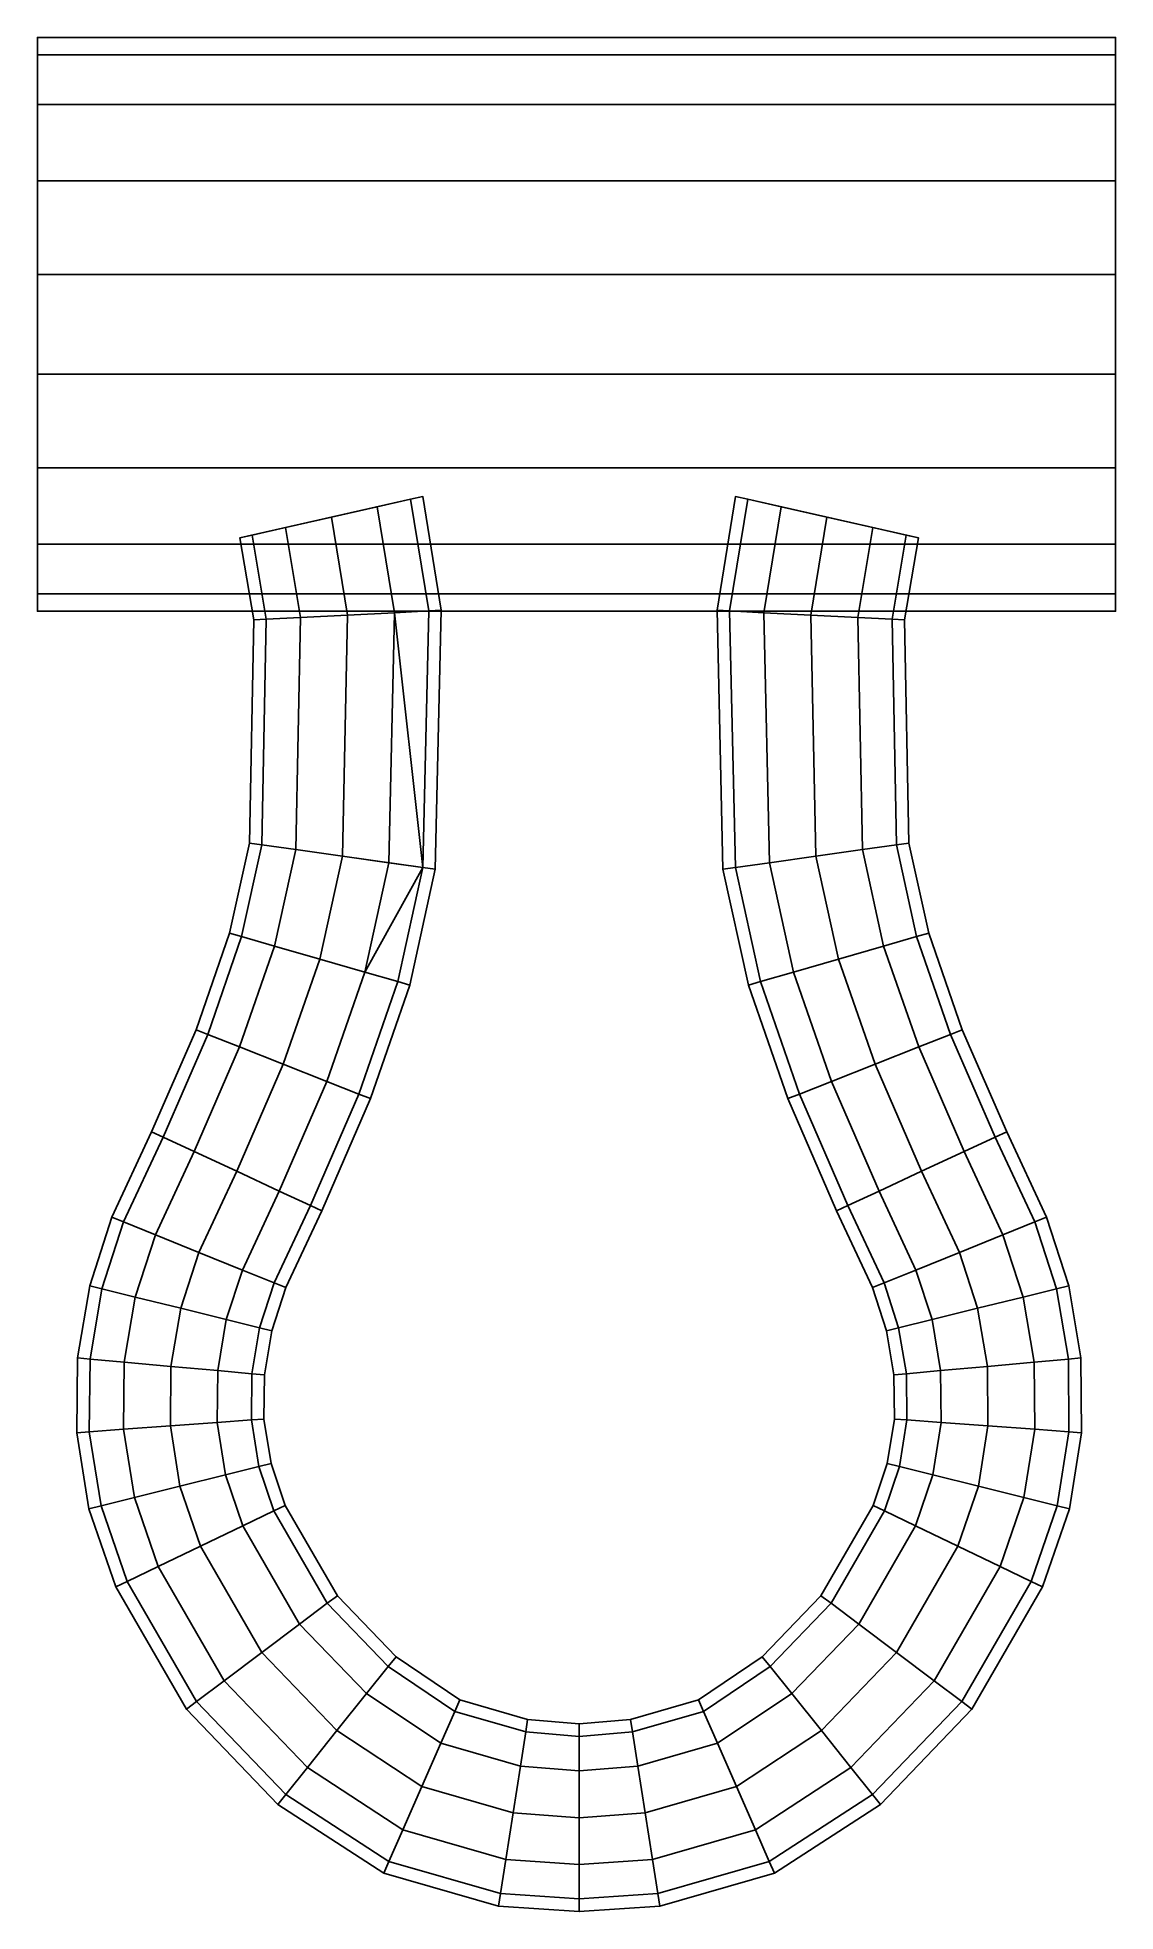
# Model space of a CAD drawing. Extents: x -11 to 12, y -40 to 0.
import ezdxf

# ---------------------------------------------------------------- set-up
doc = ezdxf.new("R2010")
doc.units = 0
doc.layers.add('CORDA', color=44, linetype='CONTINUOUS')
doc.layers.add('METAL', color=142, linetype='CONTINUOUS')

msp = doc.modelspace()

# ---------------------------------------------------------------- meshes
at = {"layer": 'CORDA'}
mesh = msp.add_polyface(dxfattribs=at)
corners = [(-6.683, -10.672, 0.158), (-6.422, -10.613, -1.342), (-6.12, -12.409, -1.342), (-6.388, -12.423, 0.158), (-5.708, -10.452, -2.074), (-5.388, -12.372, -2.074), (-4.732, -10.232, -2.342), (-4.388, -12.321, -2.342), (-3.757, -10.012, -2.074), (-3.387, -12.27, -2.074), (-3.043, -9.851, -1.342), (-2.655, -12.232, -1.342), (-2.781, -9.792, 0.158), (-2.387, -12.219, 0.158), (-3.043, -9.851, 1.658), (-2.655, -12.232, 1.658), (-3.757, -10.012, 2.39), (-3.387, -12.27, 2.39), (-4.732, -10.232, 2.658), (-4.388, -12.321, 2.658), (-5.708, -10.452, 2.39), (-5.388, -12.372, 2.39), (-6.422, -10.613, 1.658), (-6.12, -12.409, 1.658), (-6.214, -17.223, -1.342), (-6.479, -17.185, 0.158), (-5.488, -17.325, -2.074), (-4.497, -17.464, -2.342), (-3.506, -17.604, -2.074), (-2.78, -17.706, -1.342), (-2.515, -17.743, 0.158), (-2.78, -17.706, 1.658), (-4.497, -17.464, 2.658), (-4.981, -19.659, 2.658), (-4.019, -19.936, 2.39), (-3.316, -20.139, 1.658), (-5.488, -17.325, 2.39), (-6.214, -17.223, 1.658), (-6.646, -19.179, -1.342), (-6.903, -19.105, 0.158), (-5.942, -19.382, -2.074), (-4.981, -19.659, -2.342), (-4.019, -19.936, -2.074), (-3.316, -20.139, -1.342), (-3.058, -20.213, 0.158), (-5.942, -19.382, 2.39), (-6.646, -19.179, 1.658), (-7.37, -21.265, -1.342), (-7.619, -21.166, 0.158), (-6.689, -21.534, -2.074), (-5.758, -21.901, -2.342), (-4.828, -22.269, -2.074), (-5.758, -21.901, 2.658), (-4.828, -22.269, 2.39), (-6.689, -21.534, 2.39), (-7.37, -21.265, 1.658), (-6.683, -10.672, 0.158), (-6.422, -10.613, 1.658), (-5.708, -10.452, 2.39), (-4.732, -10.232, 2.658), (-3.757, -10.012, 2.39), (-3.043, -9.851, 1.658), (-2.781, -9.792, 0.158), (-3.043, -9.851, -1.342), (-3.757, -10.012, -2.074), (-4.732, -10.232, -2.342), (-5.708, -10.452, -2.074), (-6.422, -10.613, -1.342)]
mesh.append_faces([[corners[k] for k in face] for face in [(0, 1, 2, 3), (1, 4, 5, 2), (4, 6, 7, 5), (6, 8, 9, 7), (8, 10, 11, 9), (10, 12, 13, 11), (12, 14, 15, 13), (14, 16, 17, 15), (16, 18, 19, 17), (18, 20, 21, 19), (20, 22, 23, 21), (22, 0, 3, 23), (3, 2, 24, 25), (2, 5, 26, 24), (5, 7, 27, 26), (7, 9, 28, 27), (9, 11, 29, 28), (11, 13, 30, 29), (13, 15, 31, 30), (17, 19, 32, 31), (32, 33, 34, 31), (34, 35, 31, 31), (17, 31, 15, 15), (19, 21, 36, 32), (21, 23, 37, 36), (23, 3, 25, 37), (25, 24, 38, 39), (24, 26, 40, 38), (26, 27, 41, 40), (27, 28, 42, 41), (28, 29, 43, 42), (29, 30, 44, 43), (30, 31, 35, 44), (32, 36, 45, 33), (36, 37, 46, 45), (37, 25, 39, 46), (39, 38, 47, 48), (38, 40, 49, 47), (40, 41, 50, 49), (41, 42, 51, 50), (34, 33, 52, 53), (33, 45, 54, 52), (45, 46, 55, 54), (46, 39, 48, 55), (56, 57, 58, 59), (56, 59, 60, 61), (56, 61, 62, 63), (56, 63, 64, 65), (56, 65, 66, 67)]])
mesh = msp.add_polyface(dxfattribs=at)
corners = [(7.789, -10.672, 0.158), (7.493, -12.423, 0.158), (7.225, -12.409, -1.342), (7.527, -10.613, -1.342), (6.493, -12.372, -2.074), (6.813, -10.452, -2.074), (5.493, -12.321, -2.342), (5.838, -10.232, -2.342), (4.493, -12.27, -2.074), (4.862, -10.012, -2.074), (3.761, -12.232, -1.342), (4.148, -9.851, -1.342), (3.493, -12.219, 0.158), (3.887, -9.792, 0.158), (3.761, -12.232, 1.658), (4.148, -9.851, 1.658), (4.493, -12.27, 2.39), (4.862, -10.012, 2.39), (5.493, -12.321, 2.658), (5.838, -10.232, 2.658), (6.493, -12.372, 2.39), (6.813, -10.452, 2.39), (7.225, -12.409, 1.658), (7.527, -10.613, 1.658), (7.585, -17.185, 0.158), (7.319, -17.223, -1.342), (6.594, -17.325, -2.074), (5.603, -17.464, -2.342), (4.611, -17.604, -2.074), (3.886, -17.706, -1.342), (3.62, -17.743, 0.158), (3.886, -17.706, 1.658), (4.611, -17.604, 2.39), (5.603, -17.464, 2.658), (6.594, -17.325, 2.39), (7.319, -17.223, 1.658), (8.009, -19.105, 0.158), (7.751, -19.179, -1.342), (7.047, -19.382, -2.074), (6.086, -19.659, -2.342), (5.125, -19.936, -2.074), (4.421, -20.139, -1.342), (4.164, -20.213, 0.158), (4.421, -20.139, 1.658), (5.125, -19.936, 2.39), (6.086, -19.659, 2.658), (7.047, -19.382, 2.39), (7.751, -19.179, 1.658), (8.724, -21.166, 0.158), (8.475, -21.265, -1.342), (7.794, -21.534, -2.074), (6.864, -21.901, -2.342), (5.934, -22.269, -2.074), (5.253, -22.538, 1.658), (5.934, -22.269, 2.39), (6.864, -21.901, 2.658), (7.794, -21.534, 2.39), (8.475, -21.265, 1.658), (6.813, -10.452, 2.39), (7.527, -10.613, 1.658), (7.789, -10.672, 0.158), (5.838, -10.232, 2.658), (4.862, -10.012, 2.39), (4.148, -9.851, 1.658), (3.887, -9.792, 0.158), (4.148, -9.851, -1.342), (4.862, -10.012, -2.074), (5.838, -10.232, -2.342), (6.813, -10.452, -2.074), (7.527, -10.613, -1.342)]
mesh.append_faces([[corners[k] for k in face] for face in [(0, 1, 2, 3), (3, 2, 4, 5), (5, 4, 6, 7), (7, 6, 8, 9), (9, 8, 10, 11), (11, 10, 12, 13), (13, 12, 14, 15), (15, 14, 16, 17), (17, 16, 18, 19), (19, 18, 20, 21), (21, 20, 22, 23), (23, 22, 1, 0), (1, 24, 25, 2), (2, 25, 26, 4), (4, 26, 27, 6), (6, 27, 28, 8), (8, 28, 29, 10), (10, 29, 30, 12), (12, 30, 31, 14), (14, 31, 32, 16), (16, 32, 33, 18), (18, 33, 34, 20), (20, 34, 35, 22), (22, 35, 24, 1), (24, 36, 37, 25), (25, 37, 38, 26), (26, 38, 39, 27), (27, 39, 40, 28), (28, 40, 41, 29), (29, 41, 42, 30), (30, 42, 43, 31), (31, 43, 44, 32), (32, 44, 45, 33), (33, 45, 46, 34), (34, 46, 47, 35), (35, 47, 36, 24), (36, 48, 49, 37), (37, 49, 50, 38), (38, 50, 51, 39), (39, 51, 52, 40), (43, 53, 54, 44), (44, 54, 55, 45), (45, 55, 56, 46), (46, 56, 57, 47), (47, 57, 48, 36), (58, 59, 60, 61), (62, 61, 60, 63), (64, 63, 60, 65), (66, 65, 60, 67), (68, 67, 60, 69)]])
mesh = msp.add_polyface(dxfattribs=at)
corners = [(-4.019, -19.936, -2.074), (-3.316, -20.139, -1.342), (-4.147, -22.538, -1.342), (-4.828, -22.269, -2.074), (-3.058, -20.213, 0.158), (-3.898, -22.636, 0.158), (-3.316, -20.139, 1.658), (-4.147, -22.538, 1.658), (-4.019, -19.936, 2.39), (-4.828, -22.269, 2.39), (-7.619, -21.166, 0.158), (-7.37, -21.265, -1.342), (-8.322, -23.458, -1.342), (-8.565, -23.345, 0.158), (-6.689, -21.534, -2.074), (-7.658, -23.766, -2.074), (-5.758, -21.901, -2.342), (-6.751, -24.186, -2.342), (-5.843, -24.607, -2.074), (-5.179, -24.915, -1.342), (-4.936, -25.028, 0.158), (-5.179, -24.915, 1.658), (-5.843, -24.607, 2.39), (-5.758, -21.901, 2.658), (-6.751, -24.186, 2.658), (-6.689, -21.534, 2.39), (-7.658, -23.766, 2.39), (-7.37, -21.265, 1.658), (-8.322, -23.458, 1.658), (-9.163, -25.267, -1.342), (-9.412, -25.166, 0.158), (-8.484, -25.542, -2.074), (-7.557, -25.917, -2.342), (-6.629, -26.292, -2.074), (-5.95, -26.567, -1.342), (-5.702, -26.667, 0.158), (-5.95, -26.567, 1.658), (-6.629, -26.292, 2.39), (-7.557, -25.917, 2.658), (-8.484, -25.542, 2.39), (-9.163, -25.267, 1.658), (-9.627, -26.693, -1.342), (-9.887, -26.628, 0.158), (-8.916, -26.868, -2.074), (-7.945, -27.108, -2.342), (-6.973, -27.348, -2.074), (-6.262, -27.524, -1.342), (-6.002, -27.588, 0.158), (-6.262, -27.524, 1.658), (-6.973, -27.348, 2.39), (-7.945, -27.108, 2.658), (-8.916, -26.868, 2.39), (-9.627, -26.693, 1.658), (-9.88, -28.192, -1.342), (-10.147, -28.168, 0.158), (-9.15, -28.258, -2.074), (-8.154, -28.348, -2.342), (-7.157, -28.437, -2.074), (-6.427, -28.503, -1.342), (-8.154, -28.348, 2.658), (-7.157, -28.437, 2.39), (-9.15, -28.258, 2.39), (-9.88, -28.192, 1.658)]
mesh.append_faces([[corners[k] for k in face] for face in [(0, 1, 2, 3), (1, 4, 5, 2), (4, 6, 7, 5), (6, 8, 9, 7), (10, 11, 12, 13), (11, 14, 15, 12), (14, 16, 17, 15), (16, 3, 18, 17), (3, 2, 19, 18), (2, 5, 20, 19), (5, 7, 21, 20), (7, 9, 22, 21), (9, 23, 24, 22), (23, 25, 26, 24), (25, 27, 28, 26), (27, 10, 13, 28), (13, 12, 29, 30), (12, 15, 31, 29), (15, 17, 32, 31), (17, 18, 33, 32), (18, 19, 34, 33), (19, 20, 35, 34), (20, 21, 36, 35), (21, 22, 37, 36), (22, 24, 38, 37), (24, 26, 39, 38), (26, 28, 40, 39), (28, 13, 30, 40), (30, 29, 41, 42), (29, 31, 43, 41), (31, 32, 44, 43), (32, 33, 45, 44), (33, 34, 46, 45), (34, 35, 47, 46), (35, 36, 48, 47), (36, 37, 49, 48), (37, 38, 50, 49), (38, 39, 51, 50), (39, 40, 52, 51), (40, 30, 42, 52), (42, 41, 53, 54), (41, 43, 55, 53), (43, 44, 56, 55), (44, 45, 57, 56), (45, 46, 58, 57), (49, 50, 59, 60), (50, 51, 61, 59), (51, 52, 62, 61), (52, 42, 54, 62)]])
mesh = msp.add_polyface(dxfattribs=at)
corners = [(5.125, -19.936, -2.074), (5.934, -22.269, -2.074), (5.253, -22.538, -1.342), (4.421, -20.139, -1.342), (5.003, -22.636, 0.158), (4.164, -20.213, 0.158), (5.253, -22.538, 1.658), (4.421, -20.139, 1.658), (8.724, -21.166, 0.158), (9.671, -23.345, 0.158), (9.427, -23.458, -1.342), (8.475, -21.265, -1.342), (8.763, -23.766, -2.074), (7.794, -21.534, -2.074), (7.856, -24.186, -2.342), (6.864, -21.901, -2.342), (6.949, -24.607, -2.074), (6.285, -24.915, -1.342), (6.042, -25.028, 0.158), (6.285, -24.915, 1.658), (6.949, -24.607, 2.39), (5.934, -22.269, 2.39), (7.856, -24.186, 2.658), (6.864, -21.901, 2.658), (8.763, -23.766, 2.39), (7.794, -21.534, 2.39), (9.427, -23.458, 1.658), (8.475, -21.265, 1.658), (10.517, -25.166, 0.158), (10.269, -25.267, -1.342), (9.59, -25.542, -2.074), (8.662, -25.917, -2.342), (7.735, -26.292, -2.074), (7.056, -26.567, -1.342), (6.807, -26.667, 0.158), (7.056, -26.567, 1.658), (7.735, -26.292, 2.39), (8.662, -25.917, 2.658), (9.59, -25.542, 2.39), (10.269, -25.267, 1.658), (10.993, -26.628, 0.158), (10.733, -26.693, -1.342), (10.021, -26.868, -2.074), (9.05, -27.108, -2.342), (8.079, -27.348, -2.074), (7.367, -27.524, -1.342), (7.107, -27.588, 0.158), (7.367, -27.524, 1.658), (8.079, -27.348, 2.39), (9.05, -27.108, 2.658), (10.021, -26.868, 2.39), (10.733, -26.693, 1.658), (11.253, -28.168, 0.158), (10.986, -28.192, -1.342), (10.256, -28.258, -2.074), (9.259, -28.348, -2.342), (8.262, -28.437, -2.074), (7.533, -28.503, -1.342), (7.533, -28.503, 1.658), (8.262, -28.437, 2.39), (9.259, -28.348, 2.658), (10.256, -28.258, 2.39), (10.986, -28.192, 1.658)]
mesh.append_faces([[corners[k] for k in face] for face in [(0, 1, 2, 3), (3, 2, 4, 5), (5, 4, 6, 7), (8, 9, 10, 11), (11, 10, 12, 13), (13, 12, 14, 15), (15, 14, 16, 1), (1, 16, 17, 2), (2, 17, 18, 4), (4, 18, 19, 6), (6, 19, 20, 21), (21, 20, 22, 23), (23, 22, 24, 25), (25, 24, 26, 27), (27, 26, 9, 8), (9, 28, 29, 10), (10, 29, 30, 12), (12, 30, 31, 14), (14, 31, 32, 16), (16, 32, 33, 17), (17, 33, 34, 18), (18, 34, 35, 19), (19, 35, 36, 20), (20, 36, 37, 22), (22, 37, 38, 24), (24, 38, 39, 26), (26, 39, 28, 9), (28, 40, 41, 29), (29, 41, 42, 30), (30, 42, 43, 31), (31, 43, 44, 32), (32, 44, 45, 33), (33, 45, 46, 34), (34, 46, 47, 35), (35, 47, 48, 36), (36, 48, 49, 37), (37, 49, 50, 38), (38, 50, 51, 39), (39, 51, 40, 28), (40, 52, 53, 41), (41, 53, 54, 42), (42, 54, 55, 43), (43, 55, 56, 44), (44, 56, 57, 45), (47, 58, 59, 48), (48, 59, 60, 49), (49, 60, 61, 50), (50, 61, 62, 51), (51, 62, 52, 40)]])
mesh = msp.add_polyface(dxfattribs=at)
corners = [(-6.262, -27.524, -1.342), (-6.002, -27.588, 0.158), (-6.16, -28.527, 0.158), (-6.427, -28.503, -1.342), (-6.262, -27.524, 1.658), (-6.427, -28.503, 1.658), (-6.973, -27.348, 2.39), (-7.157, -28.437, 2.39), (-10.147, -28.168, 0.158), (-9.88, -28.192, -1.342), (-9.895, -29.744, -1.342), (-10.162, -29.763, 0.158), (-9.15, -28.258, -2.074), (-9.164, -29.69, -2.074), (-8.154, -28.348, -2.342), (-8.166, -29.618, -2.342), (-7.157, -28.437, -2.074), (-7.167, -29.545, -2.074), (-6.437, -29.491, -1.342), (-6.169, -29.472, 0.158), (-6.437, -29.491, 1.658), (-7.167, -29.545, 2.39), (-8.154, -28.348, 2.658), (-8.166, -29.618, 2.658), (-9.15, -28.258, 2.39), (-9.164, -29.69, 2.39), (-9.88, -28.192, 1.658), (-9.895, -29.744, 1.658), (-9.644, -31.319, -1.342), (-9.905, -31.383, 0.158), (-8.933, -31.143, -2.074), (-7.962, -30.902, -2.342), (-6.99, -30.661, -2.074), (-6.279, -30.485, -1.342), (-6.018, -30.421, 0.158), (-6.279, -30.485, 1.658), (-6.99, -30.661, 2.39), (-7.962, -30.902, 2.658), (-8.933, -31.143, 2.39), (-9.644, -31.319, 1.658), (-9.088, -32.936, -1.342), (-9.331, -33.053, 0.158), (-8.427, -32.618, -2.074), (-7.523, -32.184, -2.342), (-6.619, -31.749, -2.074), (-5.957, -31.431, -1.342), (-5.715, -31.315, 0.158), (-5.957, -31.431, 1.658), (-6.619, -31.749, 2.39), (-7.523, -32.184, 2.658), (-8.427, -32.618, 2.39), (-9.088, -32.936, 1.658), (-6.214, -34.449, -2.342), (-7.02, -35.054, -2.074), (-5.409, -33.844, -2.074), (-4.82, -33.401, -1.342), (-4.604, -33.239, 0.158), (-4.82, -33.401, 1.658), (-5.409, -33.844, 2.39), (-6.214, -34.449, 2.658), (-7.02, -35.054, 2.39), (-3.353, -34.541, 0.158), (-3.522, -34.752, -1.342), (-3.522, -34.752, 1.658)]
mesh.append_faces([[corners[k] for k in face] for face in [(0, 1, 2, 3), (1, 4, 5, 2), (4, 6, 7, 5), (8, 9, 10, 11), (9, 12, 13, 10), (12, 14, 15, 13), (14, 16, 17, 15), (16, 3, 18, 17), (3, 2, 19, 18), (2, 5, 20, 19), (5, 7, 21, 20), (7, 22, 23, 21), (22, 24, 25, 23), (24, 26, 27, 25), (26, 8, 11, 27), (11, 10, 28, 29), (10, 13, 30, 28), (13, 15, 31, 30), (15, 17, 32, 31), (17, 18, 33, 32), (18, 19, 34, 33), (19, 20, 35, 34), (20, 21, 36, 35), (21, 23, 37, 36), (23, 25, 38, 37), (25, 27, 39, 38), (27, 11, 29, 39), (29, 28, 40, 41), (28, 30, 42, 40), (30, 31, 43, 42), (31, 32, 44, 43), (32, 33, 45, 44), (33, 34, 46, 45), (34, 35, 47, 46), (35, 36, 48, 47), (36, 37, 49, 48), (37, 38, 50, 49), (38, 39, 51, 50), (39, 29, 41, 51), (52, 53, 42, 43), (54, 52, 43, 44), (55, 54, 44, 45), (56, 55, 45, 46), (57, 56, 46, 47), (58, 57, 47, 48), (59, 58, 48, 49), (60, 59, 49, 50), (61, 62, 55, 56), (63, 61, 56, 57)]])
mesh = msp.add_polyface(dxfattribs=at)
corners = [(7.367, -27.524, -1.342), (7.533, -28.503, -1.342), (7.266, -28.527, 0.158), (7.107, -27.588, 0.158), (7.533, -28.503, 1.658), (7.367, -27.524, 1.658), (11.253, -28.168, 0.158), (11.267, -29.763, 0.158), (11, -29.744, -1.342), (10.986, -28.192, -1.342), (10.269, -29.69, -2.074), (10.256, -28.258, -2.074), (9.271, -29.618, -2.342), (9.259, -28.348, -2.342), (8.273, -29.545, -2.074), (8.262, -28.437, -2.074), (7.542, -29.491, -1.342), (7.275, -29.472, 0.158), (7.542, -29.491, 1.658), (8.273, -29.545, 2.39), (8.262, -28.437, 2.39), (9.271, -29.618, 2.658), (9.259, -28.348, 2.658), (10.269, -29.69, 2.39), (10.256, -28.258, 2.39), (11, -29.744, 1.658), (10.986, -28.192, 1.658), (11.01, -31.383, 0.158), (10.75, -31.319, -1.342), (10.039, -31.143, -2.074), (9.067, -30.902, -2.342), (8.095, -30.661, -2.074), (7.384, -30.485, -1.342), (7.124, -30.421, 0.158), (7.384, -30.485, 1.658), (8.095, -30.661, 2.39), (9.067, -30.902, 2.658), (10.039, -31.143, 2.39), (10.75, -31.319, 1.658), (10.436, -33.053, 0.158), (10.194, -32.936, -1.342), (9.532, -32.618, -2.074), (8.628, -32.184, -2.342), (7.724, -31.749, -2.074), (7.063, -31.431, -1.342), (6.821, -31.315, 0.158), (7.063, -31.431, 1.658), (7.724, -31.749, 2.39), (8.628, -32.184, 2.658), (9.532, -32.618, 2.39), (10.194, -32.936, 1.658), (8.125, -35.054, -2.074), (8.715, -35.498, -1.342), (7.32, -34.449, -2.342), (6.515, -33.844, -2.074), (5.925, -33.401, -1.342), (5.709, -33.239, 0.158), (5.925, -33.401, 1.658), (6.515, -33.844, 2.39), (7.32, -34.449, 2.658), (8.125, -35.054, 2.39), (8.715, -35.498, 1.658), (4.459, -34.541, 0.158), (4.628, -34.752, -1.342), (4.628, -34.752, 1.658)]
mesh.append_faces([[corners[k] for k in face] for face in [(0, 1, 2, 3), (3, 2, 4, 5), (6, 7, 8, 9), (9, 8, 10, 11), (11, 10, 12, 13), (13, 12, 14, 15), (15, 14, 16, 1), (1, 16, 17, 2), (2, 17, 18, 4), (4, 18, 19, 20), (20, 19, 21, 22), (22, 21, 23, 24), (24, 23, 25, 26), (26, 25, 7, 6), (7, 27, 28, 8), (8, 28, 29, 10), (10, 29, 30, 12), (12, 30, 31, 14), (14, 31, 32, 16), (16, 32, 33, 17), (17, 33, 34, 18), (18, 34, 35, 19), (19, 35, 36, 21), (21, 36, 37, 23), (23, 37, 38, 25), (25, 38, 27, 7), (27, 39, 40, 28), (28, 40, 41, 29), (29, 41, 42, 30), (30, 42, 43, 31), (31, 43, 44, 32), (32, 44, 45, 33), (33, 45, 46, 34), (34, 46, 47, 35), (35, 47, 48, 36), (36, 48, 49, 37), (37, 49, 50, 38), (38, 50, 39, 27), (51, 41, 40, 52), (53, 42, 41, 51), (54, 43, 42, 53), (55, 44, 43, 54), (56, 45, 44, 55), (57, 46, 45, 56), (58, 47, 46, 57), (59, 48, 47, 58), (60, 49, 48, 59), (61, 50, 49, 60), (62, 56, 55, 63), (64, 57, 56, 62)]])
mesh = msp.add_polyface(dxfattribs=at)
corners = [(-7.609, -35.498, -1.342), (-7.825, -35.66, 0.158), (-9.331, -33.053, 0.158), (-9.088, -32.936, -1.342), (-7.02, -35.054, -2.074), (-8.427, -32.618, -2.074), (-7.609, -35.498, 1.658), (-7.02, -35.054, 2.39), (-8.427, -32.618, 2.39), (-9.088, -32.936, 1.658), (-5.706, -37.479, -1.342), (-5.875, -37.69, 0.158), (-5.244, -36.903, -2.074), (-4.614, -36.116, -2.342), (-6.214, -34.449, -2.342), (-3.984, -35.328, -2.074), (-5.409, -33.844, -2.074), (-3.522, -34.752, -1.342), (-4.82, -33.401, -1.342), (-3.984, -35.328, 2.39), (-3.522, -34.752, 1.658), (-4.82, -33.401, 1.658), (-5.409, -33.844, 2.39), (-4.614, -36.116, 2.658), (-6.214, -34.449, 2.658), (-5.244, -36.903, 2.39), (-5.706, -37.479, 1.658), (-3.503, -38.907, -1.342), (-3.611, -39.155, 0.158), (-3.206, -38.231, -2.074), (-2.801, -37.307, -2.342), (-2.396, -36.383, -2.074), (-2.1, -35.707, -1.342), (-1.991, -35.459, 0.158), (-3.353, -34.541, 0.158), (-2.1, -35.707, 1.658), (-2.396, -36.383, 2.39), (-2.801, -37.307, 2.658), (-3.206, -38.231, 2.39), (-3.503, -38.907, 1.658), (-1.126, -39.594, -1.342), (-1.168, -39.861, 0.158), (-1.012, -38.865, -2.074), (-0.857, -37.869, -2.342), (-0.701, -36.873, -2.074), (-0.587, -36.144, -1.342), (-0.546, -35.877, 0.158), (-0.587, -36.144, 1.658), (-0.701, -36.873, 2.39), (-0.857, -37.869, 2.658), (-1.012, -38.865, 2.39), (-1.126, -39.594, 1.658), (0.553, -39.708, -1.342), (0.553, -39.976, 0.158), (0.553, -38.976, -2.074), (0.553, -37.975, -2.342), (0.553, -36.975, -2.074), (0.553, -36.242, -1.342), (0.553, -35.974, 0.158), (0.553, -36.975, 2.39), (0.553, -36.242, 1.658), (0.553, -37.975, 2.658), (0.553, -38.976, 2.39), (0.553, -39.708, 1.658)]
mesh.append_faces([[corners[k] for k in face] for face in [(0, 1, 2, 3), (4, 0, 3, 5), (6, 7, 8, 9), (1, 6, 9, 2), (10, 11, 1, 0), (12, 10, 0, 4), (13, 12, 4, 14), (15, 13, 14, 16), (17, 15, 16, 18), (19, 20, 21, 22), (23, 19, 22, 24), (25, 23, 24, 7), (26, 25, 7, 6), (11, 26, 6, 1), (27, 28, 11, 10), (29, 27, 10, 12), (30, 29, 12, 13), (31, 30, 13, 15), (32, 31, 15, 17), (33, 32, 17, 34), (35, 33, 34, 20), (36, 35, 20, 19), (37, 36, 19, 23), (38, 37, 23, 25), (39, 38, 25, 26), (28, 39, 26, 11), (40, 41, 28, 27), (42, 40, 27, 29), (43, 42, 29, 30), (44, 43, 30, 31), (45, 44, 31, 32), (46, 45, 32, 33), (47, 46, 33, 35), (48, 47, 35, 36), (49, 48, 36, 37), (50, 49, 37, 38), (51, 50, 38, 39), (41, 51, 39, 28), (41, 40, 52, 53), (40, 42, 54, 52), (42, 43, 55, 54), (43, 44, 56, 55), (44, 45, 57, 56), (45, 46, 58, 57), (47, 48, 59, 60), (48, 49, 61, 59), (49, 50, 62, 61), (50, 51, 63, 62), (51, 41, 53, 63)]])
mesh = msp.add_polyface(dxfattribs=at)
corners = [(8.715, -35.498, -1.342), (10.194, -32.936, -1.342), (10.436, -33.053, 0.158), (8.93, -35.66, 0.158), (10.194, -32.936, 1.658), (8.715, -35.498, 1.658), (6.811, -37.479, -1.342), (6.98, -37.69, 0.158), (6.35, -36.903, -2.074), (8.125, -35.054, -2.074), (5.719, -36.116, -2.342), (7.32, -34.449, -2.342), (5.089, -35.328, -2.074), (6.515, -33.844, -2.074), (4.628, -34.752, -1.342), (5.925, -33.401, -1.342), (5.089, -35.328, 2.39), (6.515, -33.844, 2.39), (5.925, -33.401, 1.658), (4.628, -34.752, 1.658), (5.719, -36.116, 2.658), (7.32, -34.449, 2.658), (6.35, -36.903, 2.39), (8.125, -35.054, 2.39), (6.811, -37.479, 1.658), (4.608, -38.907, -1.342), (4.717, -39.155, 0.158), (4.312, -38.231, -2.074), (3.907, -37.307, -2.342), (3.502, -36.383, -2.074), (3.205, -35.707, -1.342), (3.097, -35.459, 0.158), (4.459, -34.541, 0.158), (3.205, -35.707, 1.658), (3.502, -36.383, 2.39), (3.907, -37.307, 2.658), (4.312, -38.231, 2.39), (4.608, -38.907, 1.658), (2.231, -39.594, -1.342), (2.273, -39.861, 0.158), (2.118, -38.865, -2.074), (1.962, -37.869, -2.342), (1.807, -36.873, -2.074), (1.693, -36.144, -1.342), (1.651, -35.877, 0.158), (1.693, -36.144, 1.658), (1.807, -36.873, 2.39), (1.962, -37.869, 2.658), (2.118, -38.865, 2.39), (2.231, -39.594, 1.658), (0.553, -39.976, 0.158), (0.553, -39.708, -1.342), (0.553, -38.976, -2.074), (0.553, -37.975, -2.342), (0.553, -36.975, -2.074), (0.553, -36.242, -1.342), (0.553, -35.974, 0.158), (0.553, -36.242, 1.658), (0.553, -36.975, 2.39), (0.553, -37.975, 2.658), (0.553, -38.976, 2.39), (0.553, -39.708, 1.658), (-0.546, -35.877, 0.158), (-0.587, -36.144, 1.658)]
mesh.append_faces([[corners[k] for k in face] for face in [(0, 1, 2, 3), (3, 2, 4, 5), (6, 0, 3, 7), (8, 9, 0, 6), (10, 11, 9, 8), (12, 13, 11, 10), (14, 15, 13, 12), (16, 17, 18, 19), (20, 21, 17, 16), (22, 23, 21, 20), (24, 5, 23, 22), (7, 3, 5, 24), (25, 6, 7, 26), (27, 8, 6, 25), (28, 10, 8, 27), (29, 12, 10, 28), (30, 14, 12, 29), (31, 32, 14, 30), (33, 19, 32, 31), (34, 16, 19, 33), (35, 20, 16, 34), (36, 22, 20, 35), (37, 24, 22, 36), (26, 7, 24, 37), (38, 25, 26, 39), (40, 27, 25, 38), (41, 28, 27, 40), (42, 29, 28, 41), (43, 30, 29, 42), (44, 31, 30, 43), (45, 33, 31, 44), (46, 34, 33, 45), (47, 35, 34, 46), (48, 36, 35, 47), (49, 37, 36, 48), (39, 26, 37, 49), (39, 50, 51, 38), (38, 51, 52, 40), (40, 52, 53, 41), (41, 53, 54, 42), (42, 54, 55, 43), (43, 55, 56, 44), (44, 56, 57, 45), (45, 57, 58, 46), (46, 58, 59, 47), (47, 59, 60, 48), (48, 60, 61, 49), (49, 61, 50, 39), (62, 63, 57, 56)]])
at = {"layer": 'METAL'}
mesh = msp.add_polyface(dxfattribs=at)
corners = [(11.992, -12.24, 0.027), (11.992, -12.24, 0.027), (-11, -12.24, 0.027), (-11, -12.24, 0.027), (11.992, -11.871, -2.566), (11.992, -11.871, -2.566), (-11, -11.871, -2.566), (-11, -11.871, -2.566), (11.992, -11.871, 2.62), (11.992, -11.871, 2.62), (-11, -11.871, 2.62), (-11, -11.871, 2.62), (11.992, -10.808, -4.407), (11.992, -10.808, -4.407), (-11, -10.808, -4.407), (-11, -10.808, -4.407), (11.992, -10.808, 4.461), (11.992, -10.808, 4.461), (-11, -10.808, 4.461), (-11, -10.808, 4.461), (11.992, -9.18, -5.773), (11.992, -9.18, -5.773), (-11, -9.18, -5.773), (-11, -9.18, -5.773), (11.992, -9.18, 5.827), (11.992, -9.18, 5.827), (-11, -9.18, 5.827), (-11, -9.18, 5.827), (11.992, -7.183, -6.5), (11.992, -7.183, -6.5), (-11, -7.183, -6.5), (-11, -7.183, -6.5), (11.992, -7.183, 6.554), (11.992, -7.183, 6.554), (-11, -7.183, 6.554), (-11, -7.183, 6.554), (11.992, -5.057, -6.5), (11.992, -5.057, -6.5), (11.992, -5.057, -6.5), (-11, -5.057, -6.5), (-11, -5.057, -6.5), (-11, -5.057, -6.5), (11.992, -5.057, 6.554), (11.992, -5.057, 6.554), (-11, -5.057, 6.554), (-11, -5.057, 6.554), (11.992, -3.06, -5.773), (11.992, -3.06, -5.773), (-11, -3.06, -5.773), (-11, -3.06, -5.773), (11.992, -3.06, 5.827), (11.992, -3.06, 5.827), (-11, -3.06, 5.827), (-11, -3.06, 5.827), (11.992, -1.432, -4.407), (11.992, -1.432, -4.407), (-11, -1.432, -4.407), (-11, -1.432, -4.407), (11.992, -1.432, 4.461), (11.992, -1.432, 4.461), (-11, -1.432, 4.461), (-11, -1.432, 4.461), (11.992, -0.369, -2.566), (11.992, -0.369, -2.566), (-11, -0.369, -2.566), (-11, -0.369, -2.566), (11.992, -0.369, 2.62), (11.992, -0.369, 2.62), (-11, -0.369, 2.62), (-11, -0.369, 2.62), (11.992, 0, 0.027), (11.992, 0, 0.027), (-11, 0, 0.027), (-11, 0, 0.027)]
mesh.append_faces([[corners[k] for k in face] for face in [(2, 6, 4, 0), (6, 14, 12, 4), (14, 22, 20, 12), (22, 30, 28, 20), (30, 40, 37, 28), (41, 49, 47, 38), (49, 57, 55, 47), (57, 65, 63, 55), (65, 73, 71, 63), (73, 69, 67, 71), (69, 61, 59, 67), (61, 53, 51, 59), (53, 45, 43, 51), (45, 34, 32, 43), (34, 26, 24, 32), (26, 18, 16, 24), (18, 10, 8, 16), (10, 2, 0, 8), (1, 5, 13, 9), (9, 13, 21, 17), (17, 21, 29, 25), (25, 29, 36, 33), (33, 36, 46, 42), (42, 46, 54, 50), (50, 54, 62, 58), (58, 62, 70, 66), (68, 72, 64, 60), (60, 64, 56, 52), (52, 56, 48, 44), (44, 48, 39, 35), (35, 39, 31, 27), (27, 31, 23, 19), (19, 23, 15, 11), (11, 15, 7, 3)]])

doc.saveas('drawing.dxf')
